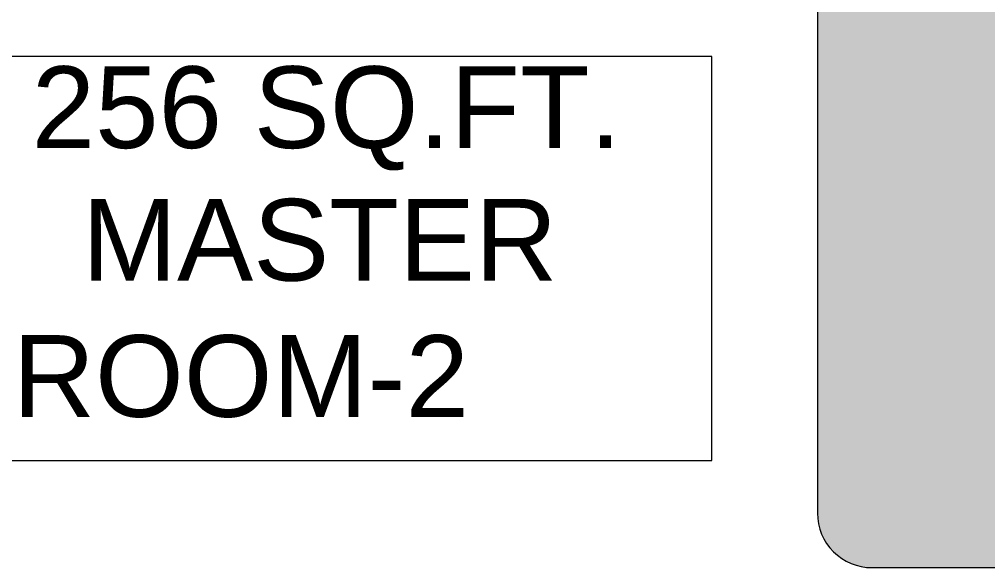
# Model space of a CAD drawing. Header units: inches. Extents: x 16106347 to 16308397, y -515360 to -420631.
# Drawn here: x 16182869 to 16184648, y -493550 to -492543 of the extents above; entities that cross this region are included whole.
import ezdxf

# ---------------------------------------------------------------- set-up
doc = ezdxf.new("R2010")
doc.units = ezdxf.units.IN
doc.header["$LTSCALE"] = 1000
doc.header["$MEASUREMENT"] = 0
doc.layers.add('00', color=252, linetype='Continuous')
doc.layers.add('TEXT', color=7, linetype='Continuous')
doc.layers.add('Dimension', color=18, linetype='Continuous', lineweight=5)
doc.layers.add('HACTH', color=8, linetype='Continuous', lineweight=5)
doc.styles.add('ARIAL', font='ARIALN.TTF')

# ---------------------------------------------------------------- blocks, each defined once
blk = doc.blocks.new('BENCHBEDROOM')
at = {"layer": 'HACTH'}
blk.add_hatch(color=254, dxfattribs=at).paths.add_polyline_path([(360091.096, -9043.474), (360091.096, -9101.474, 0.414214), (360095.096, -9105.474), (360105.096, -9105.474, 0.414214), (360109.096, -9101.474), (360109.096, -9043.474, 0.414214), (360105.096, -9039.474), (360095.096, -9039.474, 0.414214)])
at = {"layer": 'Dimension'}
blk.add_lwpolyline([(360105.096, -9039.474), (360095.096, -9039.474, 0.414214), (360091.096, -9043.474), (360091.096, -9101.474, 0.414214), (360095.096, -9105.474), (360105.096, -9105.474, 0.414214), (360109.096, -9101.474), (360109.096, -9043.474, 0.414214)], format="xyb", close=True, dxfattribs=at)
blk = doc.blocks.new('zw$8369')
at = {"layer": 'Dimension', "color": 251, "elevation": 0}
blk.add_lwpolyline([(-635.624, -434.042), (-579.385, -434.042), (-579.385, -404.37), (-635.624, -404.37)], close=True, dxfattribs=at)
at = {"layer": 'Dimension', "color": 251, "rotation": 360}
blk.add_blockref('BENCHBEDROOM', (-360662.723, 8663.571, 0.001), dxfattribs=at)
at = {"layer": 'TEXT', "color": 251, "char_height": 6, "width": 80.11151, "style": 'ARIAL'}
for s, insert, attachment_point in [('{\\fArial|b0|i0|c0|p34;\\W8.00256; }{\\fArial|b0|i0|c0|p34;\\C1;256 SQ.FT.}', (-647.983, -412.735, 0.001), 7), ('{\\fArial|b0|i0|c0|p34;\\W9.59043; }{\\fArial|b0|i0|c0|p34;\\C1;MASTER }{\\fArial|b0|i0|c0|p34;\\W9.59043; }{\\fArial|b0|i0|c0|p34;\\C1;BEDROOM-2}', (-647.983, -414.826, 0.001), 1)]:
    blk.add_mtext(s, dxfattribs=dict(at, insert=insert, attachment_point=attachment_point))

msp = doc.modelspace()

# ---------------------------------------------------------------- block references
at = {"layer": '00', "color": 1, "linetype": 'Continuous', "xscale": 25, "yscale": 25, "zscale": 25}
msp.add_blockref('zw$8369', (16198625.9, -482502.1, 0), dxfattribs=at)

doc.saveas('drawing.dxf')
